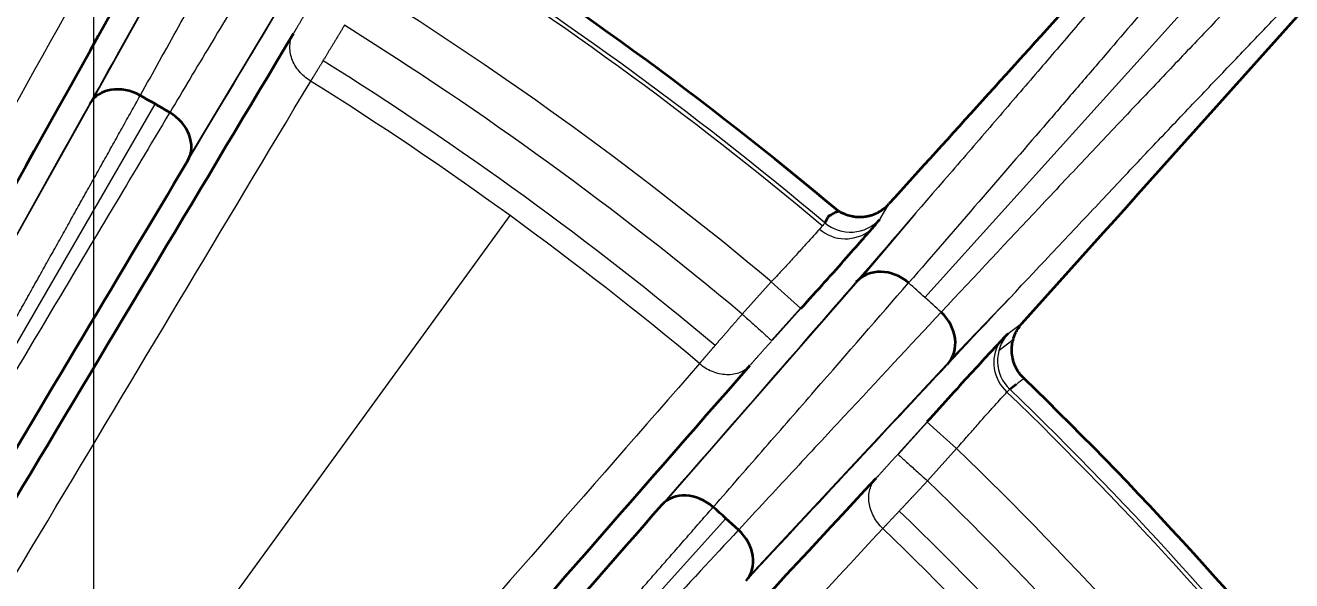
# Model space of a CAD drawing. Header units: millimetres. Extents: x 261 to 3841, y 268 to 4746.
# Drawn here: x 434.24 to 450.21, y 507.02 to 514.02 of the extents above; entities that cross this region are included whole.
import ezdxf
from ezdxf.lldxf.tags import DXFTag

# ---------------------------------------------------------------- set-up
doc = ezdxf.new("R2010")
doc.units = ezdxf.units.MM
doc.layers.add('20', color=7, linetype='Continuous', true_color=0xffffff)
doc.layers.add('dim', color=82, linetype='Continuous', lineweight=5)
doc.styles.add('TXT', font='txt.shx', dxfattribs={"bigfont": 'gbcbig.shx'})
tags = doc.linetypes.add('DASHED', pattern=[25.72, 12.86, -12.86]).pattern_tags.tags
tags[6:7] = [DXFTag(74, 4), DXFTag(75, 0), DXFTag(340, '0'), DXFTag(46, 0.0), DXFTag(50, 0.0), DXFTag(44, 0.0), DXFTag(45, 0.0)]
tags[4:5] = [DXFTag(74, 4), DXFTag(75, 0), DXFTag(340, '0'), DXFTag(46, 0.0), DXFTag(50, 0.0), DXFTag(44, 0.0), DXFTag(45, 0.0)]
doc.dimstyles.new('2-2', dxfattribs={"dimscale": 2, "dimtxt": 2.5, "dimasz": 2, "dimexe": 0.5, "dimexo": 0.5, "dimgap": 0.66, "dimtad": 0, "dimzin": 9, "dimdsep": 46, "dimtxsty": 'TXT', "dimblk": 'CLOSEDBLANK', "dimcen": 0.1, "dimclrd": 256, "dimclre": 256, "dimclrt": 7, "dimazin": 2, "dimtfac": 1, "dimtofl": 0, "dimtmove": 0, "dimatfit": 0, "dimldrblk": 'CLOSEDBLANK', "dimfxl": 0, "dimlwd": 0, "dimlwe": 0, "dimarcsym": 0})

# ---------------------------------------------------------------- blocks, each defined once
blk = doc.blocks.new('*D27')
at = {"layer": 'DEFPOINTS', "color": 0, "lineweight": 18, "transparency": 16777216}
for p in [(484.774, 576.191), (570.876, 576.191), (414.609, 446.191)]:
    blk.add_point(p, dxfattribs=at)
at = {"layer": 'dim', "lineweight": 0, "transparency": 16777216}
blk.add_line((485.774, 576.191), (570.876, 576.191), dxfattribs=at)
at = {"layer": 'dim', "color": 7, "lineweight": 18, "transparency": 16777216, "insert": (577.292, 576.191), "char_height": 5, "attachment_point": 5, "style": 'TXT'}
blk.add_mtext('130', dxfattribs=at)
blk = doc.blocks.new('_ClosedBlank')
at = {"color": 0, "linetype": 'ByBlock', "lineweight": -2}
for p, q in [((-1, 0.1667), (0, 0)), ((-1, 0.1667), (-1, -0.1667)), ((0, 0), (-1, -0.1667))]:
    blk.add_line(p, q, dxfattribs=at)
blk = doc.blocks.new('*D28')
at = {"layer": 'DEFPOINTS', "color": 0, "lineweight": 18, "transparency": 16777216}
for p in [(551.216, 621.191), (570.876, 621.191), (414.609, 446.191)]:
    blk.add_point(p, dxfattribs=at)
at = {"layer": 'dim', "lineweight": 0, "transparency": 16777216}
blk.add_line((552.215, 621.191), (570.876, 621.191), dxfattribs=at)
at = {"layer": 'dim', "color": 7, "lineweight": 18, "transparency": 16777216, "insert": (577.708, 621.191), "char_height": 5, "attachment_point": 5, "style": 'TXT'}
blk.add_mtext('175', dxfattribs=at)
blk = doc.blocks.new('*D33')
at = {"layer": 'DEFPOINTS', "color": 0, "lineweight": 18, "transparency": 16777216}
for p in [(564.609, 628.483), (564.609, 608.262), (414.609, 446.191)]:
    blk.add_point(p, dxfattribs=at)
at = {"layer": 'dim', "lineweight": 0, "transparency": 16777216}
blk.add_line((564.609, 609.262), (564.609, 628.483), dxfattribs=at)
at = {"layer": 'dim', "color": 7, "lineweight": 18, "transparency": 16777216, "insert": (564.609, 634.9), "char_height": 5, "attachment_point": 5, "rotation": 90, "style": 'TXT'}
blk.add_mtext('150', dxfattribs=at)
blk = doc.blocks.new('*D37')
at = {"layer": 'DEFPOINTS', "color": 0, "lineweight": 18, "transparency": 16777216}
for p in [(435.109, 628.483), (435.109, 483.191), (414.609, 446.191)]:
    blk.add_point(p, dxfattribs=at)
at = {"layer": 'dim', "lineweight": 0, "transparency": 16777216}
blk.add_line((435.109, 484.19), (435.109, 628.483), dxfattribs=at)
at = {"layer": 'dim', "color": 7, "lineweight": 18, "transparency": 16777216, "insert": (435.109, 636.566), "char_height": 5, "attachment_point": 5, "rotation": 90, "style": 'TXT'}
blk.add_mtext('20.5', dxfattribs=at)
blk = doc.blocks.new('*D38')
at = {"layer": 'DEFPOINTS', "color": 0, "lineweight": 18, "transparency": 16777216}
for p in [(514.609, 628.483), (514.609, 533.529), (414.609, 446.191)]:
    blk.add_point(p, dxfattribs=at)
at = {"layer": 'dim', "lineweight": 0, "transparency": 16777216}
blk.add_line((514.609, 534.528), (514.609, 628.483), dxfattribs=at)
at = {"layer": 'dim', "color": 7, "lineweight": 18, "transparency": 16777216, "insert": (514.609, 634.483), "char_height": 5, "attachment_point": 5, "rotation": 90, "style": 'TXT'}
blk.add_mtext('100', dxfattribs=at)

msp = doc.modelspace()

# ---------------------------------------------------------------- linework, layer by layer
at = {"layer": '20', "color": 7, "linetype": 'Continuous', "lineweight": 13}
for p, q in [((445.583, 510.592), (452.031, 517.753)), ((435.098, 513.093), (436.908, 516.351)), ((438.239, 515.583), (436.322, 512.386)), ((429.303, 502.749), (435.094, 513.089)), ((429.779, 502.467), (435.879, 513.032)), ((445.019, 511.586), (445.127, 511.768)), ((440.353, 511.625), (432.76, 501.174)), ((445.463, 511.651), (444.782, 510.845)), ((442.322, 508.026), (444.771, 510.837)), ((443.647, 510.789), (443.281, 510.382)), ((444.02, 510.453), (443.647, 510.789)), ((444.017, 510.456), (443.65, 510.049)), ((445.919, 509.821), (446.649, 510.582)), ((444.017, 510.449), (443.657, 510.05)), ((446.801, 510.26), (446.632, 510.135)), ((446.517, 509.929), (446.696, 510.062)), ((445.913, 509.809), (443.373, 507.08)), ((445.246, 508.612), (445.613, 509.019)), ((445.246, 508.619), (445.606, 509.019)), ((445.982, 508.686), (445.609, 509.023)), ((445.616, 508.279), (445.982, 508.686)), ((443.074, 507.805), (434.911, 498.739))]:
    msp.add_line(p, q, dxfattribs=at)
at = {"layer": '20', "color": 7, "linetype": 'DASHED', "lineweight": 13}
for radius in [60.992, 60.991]:
    msp.add_circle((414.609, 476.191), radius, dxfattribs=at)
at = {"layer": '20', "color": 7, "linetype": 'Continuous', "lineweight": 13}
for radius in [60.489, 59.774, 59.271]:
    msp.add_circle((414.609, 476.191), radius, dxfattribs=at)
at = {"layer": '20', "color": 7, "linetype": 'Continuous', "lineweight": 35}
msp.add_circle((414.609, 476.191), 59.271, dxfattribs=at)
for radius, start, end in [(46.395, 49.9073, 58.0075), (42.541, 59.7107, 60.2895), (46.395, 37.9073, 46.0075), (42.541, 47.7107, 48.2895)]:
    msp.add_arc((414.609, 476.191), radius, start, end, dxfattribs=at)
at = {"layer": '20', "color": 7, "linetype": 'Continuous', "lineweight": 13}
for radius, start, end in [(46.123, 49.9455, 58.0545), (46.173, 49.9475, 58.0525), (45.17, 49.9934, 58.0066), (44.622, 50.0179, 57.9821), (44.1, 50.0286, 57.9714), (43.799, 50.0338, 57.9662), (46.291, 47.6576, 48.3423), (46.123, 37.9455, 46.0545), (46.173, 37.9475, 46.0525), (45.17, 37.9934, 46.0066), (44.622, 38.0179, 45.9821), (44.1, 38.0286, 45.9714), (43.799, 38.0338, 45.9662)]:
    msp.add_arc((414.609, 476.191), radius, start, end, dxfattribs=at)
at = {"layer": '20', "color": 7, "linetype": 'Continuous', "lineweight": 35}
for centre, major_axis, ratio, start_param, end_param in [((435.489, 512.783), (0.439, -0.245), 0.816944, 1.562804, 3.12365), ((435.858, 512.57), (-0.431, 0.258), 0.816944, 3.159758, 4.720564), ((445.087, 510.45), (0.38, -0.329), 0.869513, 1.56011, 3.120388), ((445.494, 510.083), (-0.367, 0.343), 0.869513, 3.162797, 4.723083), ((442.641, 507.642), (0.378, -0.331), 0.816944, 1.562804, 3.123655), ((442.957, 507.357), (-0.368, 0.342), 0.816944, 3.159758, 4.720564)]:
    msp.add_ellipse(centre, major_axis=major_axis, ratio=ratio, start_param=start_param, end_param=end_param, dxfattribs=at)
at = {"layer": '20', "color": 7, "linetype": 'Continuous', "lineweight": 13}
for centre, major_axis, ratio, start_param, end_param in [((444.643, 511.918), (-0.432, 0.256), 0.998592, 1.406579, 2.94291), ((444.605, 511.853), (0.314, 0.427), 0.948287, 3.049925, 4.424867), ((447.001, 509.795), (0.3, -0.403), 0.998592, 3.340335, 4.876604), ((446.94, 509.75), (-0.338, 0.372), 0.948287, 0.281013, 1.654208)]:
    msp.add_ellipse(centre, major_axis=major_axis, ratio=ratio, start_param=start_param, end_param=end_param, dxfattribs=at)
for points, knots in [([(450.899, 518.109), (450.861, 518.056), (450.817, 517.998), (450.719, 517.868), (450.663, 517.797), (450.536, 517.636), (450.464, 517.546), (450.342, 517.395), (450.298, 517.342), (450.207, 517.231), (450.158, 517.172), (450.057, 517.05), (450.004, 516.986), (449.893, 516.854), (449.836, 516.786), (449.719, 516.646), (449.66, 516.575), (449.538, 516.431), (449.477, 516.358), (449.354, 516.212), (449.293, 516.139), (449.17, 515.994), (449.11, 515.921), (448.989, 515.778), (448.93, 515.707), (448.839, 515.599), (448.809, 515.563), (448.748, 515.491), (448.717, 515.454), (448.624, 515.344), (448.56, 515.268), (448.431, 515.115), (448.365, 515.037), (448.162, 514.798), (448.022, 514.633), (447.732, 514.291), (447.581, 514.115), (447.27, 513.751), (447.109, 513.563), (446.778, 513.177), (446.608, 512.979), (446.257, 512.571), (446.077, 512.362), (445.52, 511.717), (445.129, 511.265), (444.717, 510.79)], [0, 0, 0, 0, 0.062521, 0.062521, 0.125043, 0.125043, 0.187564, 0.187564, 0.218825, 0.218825, 0.250086, 0.250086, 0.281347, 0.281347, 0.312607, 0.312607, 0.343868, 0.343868, 0.375129, 0.375129, 0.40639, 0.40639, 0.43765, 0.43765, 0.468911, 0.468911, 0.484542, 0.484542, 0.500172, 0.500172, 0.531433, 0.531433, 0.562693, 0.562693, 0.625215, 0.625215, 0.687736, 0.687736, 0.750258, 0.750258, 0.812779, 0.812779, 0.875301, 0.875301, 1, 1, 1, 1]), ([(452.461, 517.362), (452.411, 517.317), (452.358, 517.268), (452.237, 517.154), (452.171, 517.09), (452.059, 516.981), (452.019, 516.942), (451.936, 516.859), (451.892, 516.815), (451.799, 516.721), (451.75, 516.672), (451.647, 516.567), (451.593, 516.512), (451.48, 516.396), (451.421, 516.336), (451.3, 516.211), (451.238, 516.147), (451.11, 516.015), (451.045, 515.948), (450.914, 515.812), (450.848, 515.743), (450.716, 515.606), (450.65, 515.538), (450.552, 515.436), (450.487, 515.368), (450.422, 515.301), (450.325, 515.2), (450.261, 515.134), (450.131, 514.999), (450.065, 514.93), (449.93, 514.791), (449.862, 514.719), (449.722, 514.573), (449.651, 514.499), (449.433, 514.272), (449.283, 514.114), (448.972, 513.788), (448.812, 513.619), (448.481, 513.27), (448.31, 513.09), (447.96, 512.719), (447.78, 512.528), (447.409, 512.135), (447.219, 511.933), (446.633, 511.308), (446.221, 510.869), (445.788, 510.406)], [0, 0, 0, 0, 0.0625, 0.0625, 0.125, 0.125, 0.15625, 0.15625, 0.1875, 0.1875, 0.21875, 0.21875, 0.25, 0.25, 0.28125, 0.28125, 0.3125, 0.3125, 0.34375, 0.34375, 0.375, 0.375, 0.40625, 0.40625, 0.421875, 0.4375, 0.4375, 0.46875, 0.46875, 0.5, 0.5, 0.53125, 0.53125, 0.5625, 0.5625, 0.625, 0.625, 0.6875, 0.6875, 0.75, 0.75, 0.8125, 0.8125, 0.875, 0.875, 1, 1, 1, 1]), ([(445.871, 509.751), (446.3, 510.21), (446.709, 510.647), (447.292, 511.267), (447.482, 511.469), (447.851, 511.86), (448.03, 512.05), (448.379, 512.42), (448.549, 512.599), (448.879, 512.947), (449.038, 513.115), (449.348, 513.439), (449.497, 513.596), (449.786, 513.898), (449.925, 514.043), (450.125, 514.251), (450.191, 514.319), (450.321, 514.454), (450.386, 514.521), (450.483, 514.622), (450.515, 514.656), (450.581, 514.724), (450.614, 514.758), (450.713, 514.86), (450.779, 514.929), (450.978, 515.135), (451.11, 515.272), (451.299, 515.469), (451.361, 515.533), (451.481, 515.656), (451.539, 515.716), (451.65, 515.829), (451.703, 515.883), (451.804, 515.986), (451.853, 516.035), (451.99, 516.173), (452.071, 516.253), (452.218, 516.397), (452.283, 516.459), (452.402, 516.571), (452.455, 516.62), (452.504, 516.664)], [0, 0, 0, 0, 0.124699, 0.124699, 0.187221, 0.187221, 0.249742, 0.249742, 0.312264, 0.312264, 0.374785, 0.374785, 0.437307, 0.437307, 0.499828, 0.499828, 0.531089, 0.531089, 0.56235, 0.56235, 0.57798, 0.57798, 0.59361, 0.59361, 0.624871, 0.624871, 0.687393, 0.687393, 0.718653, 0.718653, 0.749914, 0.749914, 0.781175, 0.781175, 0.812436, 0.812436, 0.874957, 0.874957, 0.937479, 0.937479, 1, 1, 1, 1]), ([(435.695, 513.144), (435.776, 513.288), (435.856, 513.433), (436.017, 513.721), (436.097, 513.864), (436.335, 514.291), (436.49, 514.57), (436.945, 515.39), (437.236, 515.915), (437.514, 516.417)], [0, 0, 0, 0, 0.123905, 0.123905, 0.249061, 0.249061, 0.499374, 0.499374, 1, 1, 1, 1]), ([(436.86, 516.285), (436.585, 515.787), (436.01, 514.749), (435.381, 513.619), (435.057, 513.038)], [0, 0, 0, 0, 0.49989, 1, 1, 1, 1]), ([(437.993, 516.141), (437.697, 515.649), (437.388, 515.135), (436.906, 514.33), (436.742, 514.056), (436.491, 513.637), (436.406, 513.496), (436.237, 513.213), (436.152, 513.071), (436.068, 512.929)], [0, 0, 0, 0, 0.500626, 0.500626, 0.750939, 0.750939, 0.876095, 0.876095, 1, 1, 1, 1]), ([(436.296, 512.323), (436.637, 512.894), (437.301, 514.004), (437.912, 515.021), (438.205, 515.508)], [0, 0, 0, 0, 0.50011, 1, 1, 1, 1]), ([(448.515, 514.423), (448.298, 514.168), (448.069, 513.9), (447.711, 513.481), (447.588, 513.338), (447.338, 513.047), (447.211, 512.898), (446.819, 512.444), (446.547, 512.128), (445.98, 511.472), (445.686, 511.132), (445.381, 510.78)], [0, 0, 0, 0, 0.250223, 0.250223, 0.375334, 0.375334, 0.500446, 0.500446, 0.750669, 0.750669, 1, 1, 1, 1]), ([(438.267, 514.025), (438.263, 514.019), (438.255, 514.006), (438.244, 513.987), (438.233, 513.969), (438.222, 513.95), (438.211, 513.932), (438.2, 513.914), (438.189, 513.896), (438.178, 513.878), (438.167, 513.86), (438.157, 513.843), (438.146, 513.825), (438.136, 513.808), (438.126, 513.791), (438.116, 513.775), (438.106, 513.758), (438.096, 513.742), (438.086, 513.726), (438.076, 513.71), (438.067, 513.694), (438.058, 513.678), (438.048, 513.663), (438.039, 513.648), (438.03, 513.633), (438.022, 513.619), (438.013, 513.605), (438.004, 513.591), (437.996, 513.577), (437.988, 513.563), (437.98, 513.55), (437.972, 513.537), (437.964, 513.524), (437.957, 513.512), (437.949, 513.499), (437.942, 513.487), (437.935, 513.476), (437.928, 513.464), (437.921, 513.453), (437.914, 513.442), (437.908, 513.431), (437.901, 513.42), (437.895, 513.41), (437.889, 513.4), (437.883, 513.39), (437.877, 513.381), (437.871, 513.371), (437.866, 513.362), (437.861, 513.354), (437.855, 513.345), (437.85, 513.337), (437.845, 513.329), (437.842, 513.324), (437.841, 513.321)], [0, 0, 0, 0, 0.02282, 0.045511, 0.068073, 0.090507, 0.112813, 0.13499, 0.157039, 0.178959, 0.200751, 0.222414, 0.243949, 0.265355, 0.286633, 0.307782, 0.328803, 0.349696, 0.370459, 0.391095, 0.411602, 0.43198, 0.45223, 0.472352, 0.492345, 0.51221, 0.531946, 0.551554, 0.571033, 0.590384, 0.609606, 0.6287, 0.647666, 0.666503, 0.685211, 0.703791, 0.722243, 0.740566, 0.758761, 0.776827, 0.794765, 0.812574, 0.830255, 0.847807, 0.865232, 0.882527, 0.899694, 0.916733, 0.933643, 0.950425, 0.967078, 0.983603, 1, 1, 1, 1]), ([(437.841, 513.321), (437.813, 513.338), (437.787, 513.357), (437.739, 513.398), (437.716, 513.421), (437.676, 513.469), (437.658, 513.494), (437.628, 513.547), (437.615, 513.574), (437.595, 513.63), (437.588, 513.658), (437.579, 513.713), (437.578, 513.741), (437.581, 513.796), (437.585, 513.822), (437.6, 513.872), (437.609, 513.895), (437.621, 513.917)], [0, 0, 0, 0, 0.125998, 0.125998, 0.251996, 0.251996, 0.377995, 0.377995, 0.503993, 0.503993, 0.629991, 0.629991, 0.755989, 0.755989, 0.881987, 0.881987, 1, 1, 1, 1]), ([(435.052, 513.03), (434.168, 511.446), (432.323, 508.145), (430.333, 504.597), (429.3, 502.759)], [0, 0, 0, 0, 0.499969, 1, 1, 1, 1]), ([(429.733, 502.5), (429.755, 502.538), (429.799, 502.616), (429.865, 502.733), (429.931, 502.852), (429.998, 502.971), (430.065, 503.09), (430.131, 503.208), (430.198, 503.326), (430.264, 503.444), (430.33, 503.562), (430.396, 503.679), (430.462, 503.797), (430.528, 503.914), (430.594, 504.031), (430.66, 504.148), (430.725, 504.265), (430.791, 504.381), (430.856, 504.498), (430.921, 504.614), (430.986, 504.73), (431.051, 504.846), (431.116, 504.962), (431.181, 505.077), (431.246, 505.192), (431.31, 505.308), (431.375, 505.423), (431.439, 505.537), (431.504, 505.652), (431.568, 505.766), (431.632, 505.881), (431.696, 505.995), (431.76, 506.109), (431.824, 506.222), (431.887, 506.336), (431.951, 506.449), (432.015, 506.563), (432.078, 506.676), (432.141, 506.789), (432.204, 506.901), (432.267, 507.014), (432.33, 507.126), (432.393, 507.238), (432.456, 507.35), (432.519, 507.462), (432.581, 507.574), (432.644, 507.685), (432.706, 507.797), (432.768, 507.908), (432.831, 508.019), (432.893, 508.13), (432.955, 508.24), (433.017, 508.351), (433.078, 508.461), (433.14, 508.571), (433.201, 508.681), (433.263, 508.791), (433.324, 508.9), (433.386, 509.01), (433.447, 509.119), (433.508, 509.228), (433.569, 509.337), (433.629, 509.446), (433.69, 509.554), (433.751, 509.663), (433.811, 509.771), (433.872, 509.879), (433.932, 509.987), (433.992, 510.095), (434.052, 510.202), (434.112, 510.309), (434.172, 510.416), (434.232, 510.523), (434.292, 510.63), (434.351, 510.737), (434.411, 510.843), (434.47, 510.95), (434.53, 511.056), (434.589, 511.162), (434.648, 511.267), (434.707, 511.373), (434.766, 511.478), (434.824, 511.583), (434.883, 511.688), (434.942, 511.793), (435, 511.898), (435.058, 512.002), (435.117, 512.107), (435.175, 512.211), (435.233, 512.315), (435.291, 512.418), (435.348, 512.522), (435.406, 512.625), (435.464, 512.729), (435.521, 512.832), (435.579, 512.934), (435.635, 513.036), (435.672, 513.102), (435.69, 513.135)], [0, 0, 0, 0, 0.010036, 0.020464, 0.030891, 0.041318, 0.051745, 0.062172, 0.072599, 0.083025, 0.093452, 0.103879, 0.114305, 0.124732, 0.135158, 0.145585, 0.156011, 0.166437, 0.176864, 0.18729, 0.197716, 0.208142, 0.218568, 0.228994, 0.23942, 0.249845, 0.260271, 0.270697, 0.281123, 0.291548, 0.301974, 0.3124, 0.322825, 0.333251, 0.343676, 0.354102, 0.364527, 0.374952, 0.385378, 0.395803, 0.406228, 0.416653, 0.427079, 0.437504, 0.447929, 0.458354, 0.468779, 0.479204, 0.489629, 0.500054, 0.510479, 0.520904, 0.531329, 0.541754, 0.552179, 0.562604, 0.573029, 0.583454, 0.593879, 0.604304, 0.614729, 0.625154, 0.635579, 0.646003, 0.656428, 0.666853, 0.677278, 0.687703, 0.698128, 0.708553, 0.718978, 0.729403, 0.739828, 0.750253, 0.760679, 0.771104, 0.781529, 0.791954, 0.802379, 0.812804, 0.823229, 0.833653, 0.844078, 0.854503, 0.864928, 0.875353, 0.885778, 0.896203, 0.906627, 0.917052, 0.927477, 0.937902, 0.948327, 0.958752, 0.969177, 0.979603, 0.990028, 1, 1, 1, 1]), ([(436.062, 512.92), (435.582, 512.117), (435.092, 511.295), (434.092, 509.617), (433.581, 508.76), (432.541, 507.012), (432.012, 506.121), (430.935, 504.308), (430.387, 503.385), (429.829, 502.444)], [0, 0, 0, 0, 0.249758, 0.249758, 0.499969, 0.499969, 0.75018, 0.75018, 1, 1, 1, 1]), ([(444.318, 511.53), (444.315, 511.526), (444.31, 511.52), (444.294, 511.5), (444.28, 511.484), (444.246, 511.444), (444.224, 511.42), (444.175, 511.364), (444.147, 511.333), (444.085, 511.265), (444.051, 511.228), (443.979, 511.148), (443.941, 511.107), (443.861, 511.019), (443.819, 510.974), (443.734, 510.882), (443.69, 510.836), (443.647, 510.789)], [0, 0, 0, 0, 0.089044, 0.089044, 0.219181, 0.219181, 0.349317, 0.349317, 0.479454, 0.479454, 0.60959, 0.60959, 0.739727, 0.739727, 0.869863, 0.869863, 1, 1, 1, 1]), ([(444.71, 510.782), (444.338, 510.353), (443.559, 509.457), (442.709, 508.483), (442.271, 507.982)], [0, 0, 0, 0, 0.49989, 1, 1, 1, 1]), ([(442.918, 507.952), (443.026, 508.077), (443.135, 508.201), (443.352, 508.449), (443.46, 508.573), (443.781, 508.941), (443.991, 509.182), (444.607, 509.89), (445.001, 510.342), (445.377, 510.776)], [0, 0, 0, 0, 0.123905, 0.123905, 0.249061, 0.249061, 0.499374, 0.499374, 1, 1, 1, 1]), ([(442.743, 509.759), (442.744, 509.761), (442.747, 509.764), (442.751, 509.769), (442.755, 509.774), (442.759, 509.779), (442.764, 509.784), (442.768, 509.789), (442.773, 509.794), (442.777, 509.8), (442.782, 509.805), (442.787, 509.811), (442.792, 509.817), (442.797, 509.822), (442.802, 509.828), (442.807, 509.834), (442.812, 509.84), (442.817, 509.847), (442.823, 509.853), (442.828, 509.859), (442.834, 509.866), (442.84, 509.873), (442.845, 509.879), (442.851, 509.886), (442.857, 509.893), (442.863, 509.9), (442.869, 509.907), (442.876, 509.914), (442.882, 509.922), (442.888, 509.929), (442.895, 509.937), (442.902, 509.944), (442.908, 509.952), (442.915, 509.96), (442.922, 509.968), (442.929, 509.976), (442.936, 509.984), (442.943, 509.992), (442.95, 510.001), (442.957, 510.009), (442.965, 510.018), (442.972, 510.026), (442.98, 510.035), (442.987, 510.044), (442.995, 510.053), (443.003, 510.062), (443.011, 510.071), (443.019, 510.08), (443.027, 510.089), (443.035, 510.099), (443.043, 510.108), (443.051, 510.118), (443.06, 510.128), (443.068, 510.137), (443.077, 510.147), (443.085, 510.157), (443.094, 510.167), (443.103, 510.177), (443.112, 510.187), (443.12, 510.198), (443.129, 510.208), (443.138, 510.218), (443.147, 510.229), (443.157, 510.239), (443.166, 510.25), (443.175, 510.261), (443.184, 510.271), (443.194, 510.282), (443.203, 510.293), (443.213, 510.304), (443.222, 510.315), (443.232, 510.326), (443.241, 510.337), (443.251, 510.348), (443.261, 510.36), (443.271, 510.371), (443.277, 510.378), (443.281, 510.382)], [0, 0, 0, 0, 0.011136, 0.022331, 0.033586, 0.0449, 0.056274, 0.067706, 0.079199, 0.09075, 0.102361, 0.114032, 0.125761, 0.137551, 0.149399, 0.161307, 0.173274, 0.185301, 0.197387, 0.209533, 0.221737, 0.234002, 0.246325, 0.258708, 0.271151, 0.283652, 0.296214, 0.308834, 0.321514, 0.334253, 0.347052, 0.35991, 0.372828, 0.385805, 0.398841, 0.411937, 0.425092, 0.438306, 0.45158, 0.464913, 0.478306, 0.491758, 0.505269, 0.51884, 0.532471, 0.54616, 0.559909, 0.573718, 0.587585, 0.601513, 0.615499, 0.629545, 0.643651, 0.657815, 0.67204, 0.686323, 0.700666, 0.715069, 0.72953, 0.744052, 0.758632, 0.773272, 0.787971, 0.80273, 0.817548, 0.832426, 0.847363, 0.862359, 0.877415, 0.89253, 0.907705, 0.922939, 0.938232, 0.953585, 0.968997, 0.984469, 1, 1, 1, 1]), ([(445.788, 510.406), (445.396, 509.986), (444.987, 509.548), (444.348, 508.861), (444.131, 508.627), (443.798, 508.269), (443.686, 508.148), (443.462, 507.907), (443.35, 507.786), (443.237, 507.664)], [0, 0, 0, 0, 0.500626, 0.500626, 0.750939, 0.750939, 0.876095, 0.876095, 1, 1, 1, 1]), ([(443.281, 510.382), (443.305, 510.36), (443.329, 510.338), (443.377, 510.296), (443.4, 510.275), (443.445, 510.234), (443.467, 510.215), (443.507, 510.178), (443.526, 510.161), (443.56, 510.13), (443.576, 510.116), (443.603, 510.092), (443.615, 510.081), (443.634, 510.064), (443.641, 510.057), (443.648, 510.051), (443.649, 510.05), (443.65, 510.049)], [0, 0, 0, 0, 0.136465, 0.136465, 0.272931, 0.272931, 0.409396, 0.409396, 0.545861, 0.545861, 0.682326, 0.682326, 0.818792, 0.818792, 0.955257, 0.955257, 1, 1, 1, 1]), ([(442.742, 509.759), (442.765, 509.741), (442.789, 509.723), (442.842, 509.69), (442.87, 509.675), (442.929, 509.651), (442.959, 509.641), (443.021, 509.627), (443.053, 509.623), (443.114, 509.621), (443.145, 509.623), (443.203, 509.633), (443.23, 509.641), (443.281, 509.662), (443.304, 509.675), (443.344, 509.704), (443.362, 509.719), (443.377, 509.735)], [0, 0, 0, 0, 0.126107, 0.126107, 0.252215, 0.252215, 0.378322, 0.378322, 0.50443, 0.50443, 0.630537, 0.630537, 0.756644, 0.756644, 0.882752, 0.882752, 1, 1, 1, 1]), ([(443.334, 507.025), (443.787, 507.512), (444.667, 508.46), (445.476, 509.328), (445.864, 509.743)], [0, 0, 0, 0, 0.50011, 1, 1, 1, 1]), ([(445.982, 508.686), (446.024, 508.734), (446.066, 508.782), (446.148, 508.876), (446.189, 508.923), (446.267, 509.011), (446.304, 509.054), (446.375, 509.134), (446.409, 509.171), (446.471, 509.24), (446.499, 509.271), (446.549, 509.326), (446.57, 509.35), (446.607, 509.389), (446.621, 509.404), (446.64, 509.423), (446.645, 509.428), (446.649, 509.431)], [0, 0, 0, 0, 0.13012, 0.13012, 0.260239, 0.260239, 0.390359, 0.390359, 0.520479, 0.520479, 0.650598, 0.650598, 0.780718, 0.780718, 0.910837, 0.910837, 1, 1, 1, 1]), ([(445.246, 508.612), (445.247, 508.611), (445.249, 508.61), (445.255, 508.604), (445.262, 508.598), (445.281, 508.581), (445.293, 508.57), (445.32, 508.546), (445.336, 508.531), (445.37, 508.5), (445.389, 508.483), (445.43, 508.447), (445.451, 508.428), (445.496, 508.387), (445.52, 508.366), (445.567, 508.323), (445.592, 508.301), (445.616, 508.279)], [0, 0, 0, 0, 0.04474, 0.04474, 0.181206, 0.181206, 0.317671, 0.317671, 0.454137, 0.454137, 0.590603, 0.590603, 0.727069, 0.727069, 0.863534, 0.863534, 1, 1, 1, 1]), ([(445.053, 507.679), (445.03, 507.702), (445.008, 507.726), (444.969, 507.776), (444.952, 507.803), (444.923, 507.858), (444.91, 507.887), (444.891, 507.945), (444.884, 507.974), (444.876, 508.032), (444.875, 508.061), (444.878, 508.118), (444.883, 508.145), (444.897, 508.198), (444.907, 508.223), (444.932, 508.268), (444.946, 508.289), (444.962, 508.308)], [0, 0, 0, 0, 0.125998, 0.125998, 0.251996, 0.251996, 0.377995, 0.377995, 0.503993, 0.503993, 0.629991, 0.629991, 0.755989, 0.755989, 0.881987, 0.881987, 1, 1, 1, 1]), ([(445.616, 508.279), (445.611, 508.274), (445.601, 508.263), (445.586, 508.247), (445.571, 508.232), (445.556, 508.216), (445.542, 508.2), (445.527, 508.185), (445.513, 508.169), (445.499, 508.154), (445.485, 508.139), (445.471, 508.124), (445.457, 508.109), (445.443, 508.095), (445.429, 508.08), (445.416, 508.066), (445.403, 508.052), (445.39, 508.038), (445.377, 508.024), (445.364, 508.01), (445.352, 507.997), (445.339, 507.984), (445.327, 507.971), (445.315, 507.958), (445.303, 507.946), (445.292, 507.933), (445.28, 507.921), (445.269, 507.909), (445.258, 507.897), (445.247, 507.886), (445.237, 507.874), (445.226, 507.863), (445.216, 507.852), (445.206, 507.842), (445.196, 507.831), (445.186, 507.821), (445.177, 507.811), (445.168, 507.801), (445.159, 507.792), (445.15, 507.782), (445.141, 507.773), (445.133, 507.764), (445.124, 507.755), (445.116, 507.747), (445.109, 507.738), (445.101, 507.73), (445.093, 507.722), (445.086, 507.715), (445.079, 507.707), (445.072, 507.7), (445.066, 507.693), (445.059, 507.686), (445.055, 507.682), (445.053, 507.679)], [0, 0, 0, 0, 0.02282, 0.045511, 0.068073, 0.090507, 0.112813, 0.13499, 0.157039, 0.178959, 0.200751, 0.222414, 0.243949, 0.265355, 0.286633, 0.307782, 0.328803, 0.349695, 0.370459, 0.391095, 0.411602, 0.43198, 0.45223, 0.472352, 0.492345, 0.512209, 0.531946, 0.551553, 0.571033, 0.590383, 0.609606, 0.6287, 0.647665, 0.666502, 0.685211, 0.703791, 0.722242, 0.740566, 0.75876, 0.776827, 0.794764, 0.812574, 0.830255, 0.847807, 0.865231, 0.882527, 0.899694, 0.916733, 0.933643, 0.950425, 0.967078, 0.983603, 1, 1, 1, 1]), ([(434.873, 498.78), (434.902, 498.813), (434.961, 498.88), (435.05, 498.981), (435.14, 499.084), (435.23, 499.186), (435.32, 499.288), (435.409, 499.39), (435.499, 499.492), (435.588, 499.593), (435.677, 499.695), (435.767, 499.796), (435.855, 499.897), (435.944, 499.998), (436.033, 500.099), (436.122, 500.2), (436.21, 500.301), (436.298, 500.401), (436.386, 500.501), (436.474, 500.601), (436.562, 500.701), (436.65, 500.801), (436.737, 500.901), (436.825, 501), (436.912, 501.1), (436.999, 501.199), (437.086, 501.298), (437.173, 501.397), (437.26, 501.495), (437.346, 501.594), (437.433, 501.692), (437.519, 501.791), (437.605, 501.889), (437.692, 501.987), (437.777, 502.085), (437.863, 502.182), (437.949, 502.28), (438.034, 502.377), (438.12, 502.475), (438.205, 502.572), (438.29, 502.669), (438.375, 502.766), (438.46, 502.862), (438.545, 502.959), (438.629, 503.055), (438.714, 503.151), (438.798, 503.247), (438.882, 503.343), (438.966, 503.439), (439.05, 503.535), (439.134, 503.63), (439.217, 503.726), (439.301, 503.821), (439.384, 503.916), (439.467, 504.011), (439.55, 504.105), (439.633, 504.2), (439.716, 504.294), (439.799, 504.389), (439.881, 504.483), (439.964, 504.577), (440.046, 504.671), (440.128, 504.764), (440.21, 504.858), (440.292, 504.951), (440.373, 505.045), (440.455, 505.138), (440.536, 505.231), (440.618, 505.324), (440.699, 505.416), (440.78, 505.509), (440.861, 505.601), (440.942, 505.693), (441.022, 505.785), (441.103, 505.877), (441.183, 505.969), (441.263, 506.061), (441.343, 506.152), (441.423, 506.243), (441.503, 506.334), (441.582, 506.425), (441.662, 506.516), (441.741, 506.607), (441.82, 506.697), (441.9, 506.788), (441.978, 506.878), (442.057, 506.968), (442.136, 507.058), (442.214, 507.148), (442.293, 507.237), (442.371, 507.327), (442.449, 507.416), (442.527, 507.505), (442.605, 507.594), (442.682, 507.683), (442.76, 507.772), (442.836, 507.859), (442.886, 507.916), (442.911, 507.944)], [0, 0, 0, 0, 0.010036, 0.020464, 0.030891, 0.041318, 0.051745, 0.062172, 0.072599, 0.083026, 0.093452, 0.103879, 0.114306, 0.124732, 0.135159, 0.145585, 0.156011, 0.166438, 0.176864, 0.18729, 0.197716, 0.208142, 0.218568, 0.228994, 0.23942, 0.249846, 0.260272, 0.270697, 0.281123, 0.291549, 0.301974, 0.3124, 0.322826, 0.333251, 0.343676, 0.354102, 0.364527, 0.374953, 0.385378, 0.395803, 0.406229, 0.416654, 0.427079, 0.437504, 0.447929, 0.458354, 0.46878, 0.479205, 0.48963, 0.500055, 0.51048, 0.520905, 0.53133, 0.541755, 0.55218, 0.562605, 0.573029, 0.583454, 0.593879, 0.604304, 0.614729, 0.625154, 0.635579, 0.646004, 0.656429, 0.666854, 0.677279, 0.687704, 0.698129, 0.708554, 0.718979, 0.729404, 0.739829, 0.750254, 0.760679, 0.771104, 0.781529, 0.791954, 0.802379, 0.812804, 0.823229, 0.833654, 0.844079, 0.854504, 0.864928, 0.875353, 0.885778, 0.896203, 0.906628, 0.917053, 0.927477, 0.937902, 0.948327, 0.958752, 0.969178, 0.979603, 0.990028, 1, 1, 1, 1]), ([(443.23, 507.657), (442.594, 506.971), (441.943, 506.269), (440.615, 504.836), (439.938, 504.103), (438.557, 502.61), (437.854, 501.849), (436.424, 500.299), (435.696, 499.51), (434.955, 498.706)], [0, 0, 0, 0, 0.249758, 0.249758, 0.499969, 0.499969, 0.75018, 0.75018, 1, 1, 1, 1])]:
    msp.add_open_spline(points, degree=3, knots=knots, dxfattribs=at)
at = {"layer": '20', "color": 7, "linetype": 'Continuous', "lineweight": 35}
for points, knots in [([(449.822, 516.957), (449.435, 516.53), (448.949, 515.994), (448.462, 515.455), (448.267, 515.239), (448.169, 515.131), (447.876, 514.808), (447.68, 514.591), (446.702, 513.51), (445.916, 512.642), (445.129, 511.772)], [0, 0, 0, 0, 0.25, 0.3125, 0.3125, 0.375, 0.375, 0.5, 0.5, 1, 1, 1, 1]), ([(444.491, 511.687), (444.503, 511.679), (444.516, 511.672), (444.542, 511.658), (444.556, 511.652), (444.596, 511.635), (444.624, 511.627), (444.668, 511.617), (444.682, 511.615), (444.711, 511.611), (444.726, 511.61), (444.77, 511.608), (444.799, 511.609), (444.842, 511.615), (444.857, 511.618), (444.885, 511.624), (444.899, 511.628), (444.941, 511.641), (444.967, 511.653), (445.006, 511.673), (445.018, 511.68), (445.043, 511.696), (445.055, 511.704), (445.089, 511.731), (445.11, 511.75), (445.129, 511.772)], [0, 0, 0, 0, 0.0625, 0.0625, 0.125, 0.125, 0.25, 0.25, 0.3125, 0.3125, 0.375, 0.375, 0.5, 0.5, 0.5625, 0.5625, 0.625, 0.625, 0.75, 0.75, 0.8125, 0.8125, 0.875, 0.875, 1, 1, 1, 1]), ([(444.02, 510.453), (444.126, 510.57), (444.326, 510.793), (444.604, 511.105), (444.825, 511.356), (444.973, 511.526), (445.013, 511.575), (445.017, 511.582)], [0, 0, 0, 0, 0.199973, 0.39998, 0.599987, 0.799993, 1, 1, 1, 1]), ([(446.628, 510.132), (446.621, 510.127), (446.577, 510.082), (446.422, 509.917), (446.196, 509.671), (445.915, 509.362), (445.715, 509.14), (445.609, 509.023)], [0, 0, 0, 0, 0.200008, 0.400015, 0.600023, 0.80003, 1, 1, 1, 1]), ([(446.833, 509.569), (446.821, 509.58), (446.81, 509.592), (446.789, 509.616), (446.779, 509.629), (446.751, 509.669), (446.735, 509.697), (446.716, 509.741), (446.71, 509.756), (446.699, 509.787), (446.695, 509.802), (446.684, 509.849), (446.68, 509.881), (446.678, 509.929), (446.678, 509.945), (446.68, 509.977), (446.682, 509.993), (446.689, 510.04), (446.697, 510.071), (446.713, 510.116), (446.719, 510.131), (446.733, 510.159), (446.74, 510.173), (446.765, 510.214), (446.783, 510.24), (446.805, 510.263)], [0, 0, 0, 0, 0.0625, 0.0625, 0.125, 0.125, 0.25, 0.25, 0.3125, 0.3125, 0.375, 0.375, 0.5, 0.5, 0.5625, 0.5625, 0.625, 0.625, 0.75, 0.75, 0.8125, 0.8125, 0.875, 0.875, 1, 1, 1, 1])]:
    msp.add_open_spline(points, degree=3, knots=knots, dxfattribs=at)
for points in [[(446.805, 510.263), (448.375, 512.014), (449.93, 513.751), (451.471, 515.472)], [(429.284, 503.344), (431.448, 507.225), (433.612, 511.106), (435.776, 514.987)], [(437.624, 513.921), (435.345, 510.106), (433.066, 506.291), (430.787, 502.477)], [(430.269, 502.193), (431.345, 504.009), (433.425, 507.51), (435.363, 510.761), (436.293, 512.319)], [(444.321, 511.534), (444.338, 511.563), (444.355, 511.592), (444.372, 511.621)], [(444.372, 511.621), (444.411, 511.642), (444.449, 511.662), (444.488, 511.683)], [(434.609, 499.7), (437.533, 503.046), (440.456, 506.392), (443.38, 509.738)], [(446.734, 509.494), (446.707, 509.474), (446.68, 509.454), (446.653, 509.434)], [(444.965, 508.311), (441.943, 505.054), (438.921, 501.796), (435.898, 498.539)], [(442.268, 507.978), (441.073, 506.611), (438.58, 503.764), (435.893, 500.704), (434.499, 499.12)]]:
    msp.add_open_spline(points, degree=3, dxfattribs=at)
at = {"layer": '20', "color": 7, "linetype": 'Continuous', "lineweight": 13}
for points in [[(435.148, 514.875), (433.052, 511.114), (430.956, 507.353), (428.86, 503.592)], [(431.213, 502.234), (433.422, 505.929), (435.631, 509.625), (437.841, 513.321)], [(442.743, 509.759), (439.91, 506.516), (437.078, 503.273), (434.246, 500.03)], [(446.829, 509.566), (446.798, 509.543), (446.768, 509.52), (446.738, 509.497)], [(436.264, 498.212), (439.194, 501.368), (442.123, 504.524), (445.053, 507.679)]]:
    msp.add_open_spline(points, degree=3, dxfattribs=at)
for points, weights in [([(437.829, 514.272), (437.748, 514.132), (437.675, 514.007), (437.626, 513.925)], [1.23592505329, 1.14740487723, 1.14668958368, 1.23377917264]), ([(443.384, 509.742), (443.446, 509.814), (443.542, 509.922), (443.651, 510.042)], [1.23378232482, 1.1467002339, 1.14741442613, 1.2359249015]), ([(445.239, 508.612), (445.131, 508.492), (445.033, 508.385), (444.969, 508.315)], [1.23592504242, 1.14740486515, 1.14668959493, 1.23377923177])]:
    msp.add_rational_spline(points, weights, degree=3, dxfattribs=at)

# ---------------------------------------------------------------- dimensions: what is measured, and where the dimension line sits
at = {"layer": 'dim', "lineweight": 18}
for feature_location, offset, dtype, picture, middle in [((435.109, 483.191), (0, 145.293), 1, '*D37', (435.109, 636.566)), ((564.609, 608.262), (0, 20.221), 1, '*D33', (564.609, 634.9)), ((514.609, 533.529), (0, 94.955), 1, '*D38', (514.609, 634.483)), ((551.216, 621.191), (19.66, 0), 0, '*D28', (577.708, 621.191)), ((484.774, 576.191), (86.101, 0), 0, '*D27', (577.292, 576.191))]:
    dim = msp.add_ordinate_dim(feature_location=feature_location, offset=offset, dtype=dtype, origin=(414.609, 446.191), dimstyle='2-2', override={"dimexe": 0.49975, "dimexo": 0.49975, "dimgap": 0.49975}, dxfattribs=at)
    dim.commit()
    dim.dimension.update_dxf_attribs({"geometry": picture, "text_midpoint": middle})

doc.saveas('drawing.dxf')
